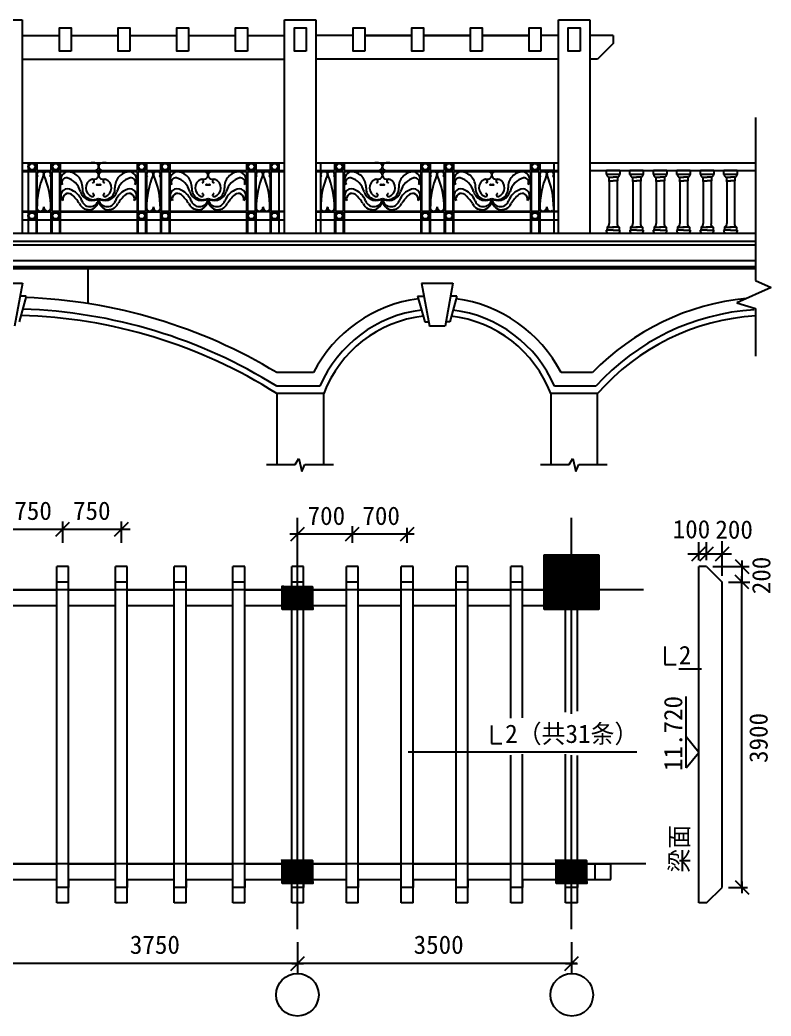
# Model space of a CAD drawing. Header units: metres. Extents: x -9 to 27016, y 314 to 15244.
# Drawn here: x 17420 to 27016, y 1440 to 14168 of the extents above; entities that cross this region are included whole.
import ezdxf

# ---------------------------------------------------------------- set-up
doc = ezdxf.new("R2010")
doc.units = ezdxf.units.M
for name, color, linetype in [('AXIS', 3, 'Continuous'), ('DOTE', 1, 'Continuous'), ('PUB_DIM', 3, 'Continuous'), ('TEXT', 4, 'Continuous'), ('填充', 6, 'Continuous'), ('家具', 253, 'Continuous'), ('柱', 7, 'Continuous'), ('框架梁', 4, 'Continuous'), ('水平标注', 7, 'Continuous')]:
    doc.layers.add(name, color=color, linetype=linetype)

# ---------------------------------------------------------------- blocks, each defined once
blk = doc.blocks.new('_DIMX')
blk.add_line((-150, 0), (150, 0))
at = {"color": 6}
blk.add_lwpolyline([(-175.19, -175.93), (176.74, 177.72)], dxfattribs=at)

msp = doc.modelspace()

# ---------------------------------------------------------------- hatches: boundary and pattern name
at = {"layer": '填充'}
h = msp.add_hatch(dxfattribs=at)
h.set_pattern_fill('AR-B816', scale=30)
h.paths.add_polyline_path([(17005.6, 10620.49), (17000.66, 10638.55), (17079.82, 10638.55), (17049.35, 10804.62), (17451.32, 10804.62), (17420.85, 10638.55), (17500, 10638.55), (17495.07, 10620.49, -0.13), (20700.33, 9661.23), (21168.49, 9661.23, -0.24), (22509.58, 10605.93), (22500.66, 10638.55), (22579.82, 10638.55), (22549.35, 10804.62), (22750.33, 10804.62), (22750.33, 10992.26), (0.33, 10992.26), (0.33, 10804.62), (201.32, 10804.62), (170.85, 10638.55), (250, 10638.55), (243, 10612.91, -0.18), (2267.13, 9661.23), (2668.49, 9661.23, -0.24), (4009.58, 10605.93), (4000.66, 10638.55), (4079.82, 10638.55), (4049.35, 10804.62), (4451.32, 10804.62), (4420.85, 10638.55), (4500, 10638.55), (4491.09, 10605.93, -0.24), (5832.18, 9661.23), (6300.33, 9661.23, -0.13), (9505.6, 10620.49), (9500.66, 10638.55), (9579.82, 10638.55), (9549.35, 10804.62), (9951.32, 10804.62), (9920.85, 10638.55), (10000, 10638.55), (9995.07, 10620.49, -0.13), (13200.33, 9661.23), (13800.33, 9661.23, -0.13)])
h = msp.add_hatch(dxfattribs=at)
h.set_pattern_fill('AR-B816', scale=30)
h.paths.add_polyline_path([(22750.33, 10992.26), (22750.33, 10804.62), (22951.32, 10804.62), (22920.85, 10638.55), (23000, 10638.55), (22991.09, 10605.93, -0.24), (24332.18, 9661.23), (24733.54, 9661.23, -0.18), (26698.81, 10607.82), (27015.87, 10750.76), (26815.33, 10836.72), (26815.33, 10992.26)])
at = {"layer": '柱'}
h = msp.add_hatch(dxfattribs=at)
h.set_pattern_fill('SOLID')
h.paths.add_polyline_path([(24466.6, 7334.73), (24116.6, 7334.73), (24116.6, 6884.73), (24466.6, 6884.73)])
h.paths.add_polyline_path([(24466.6, 6884.73), (24116.6, 6884.73), (24116.6, 6634.73), (24466.6, 6634.73)])
h.paths.add_polyline_path([(24816.6, 6884.73), (24466.6, 6884.73), (24466.6, 6634.73), (24816.6, 6634.73)])
h.paths.add_polyline_path([(24816.6, 7334.73), (24466.6, 7334.73), (24466.6, 6884.73), (24816.6, 6884.73)])
h = msp.add_hatch(dxfattribs=at)
h.set_pattern_fill('SOLID')
h.paths.add_polyline_path([(20766.6, 6934.73), (20766.6, 6634.73), (21166.6, 6634.73), (21166.6, 6934.73)])
h = msp.add_hatch(dxfattribs=at)
h.set_pattern_fill('SOLID')
h.paths.add_polyline_path([(20766.6, 3434.83), (20766.6, 3134.83), (21166.6, 3134.83), (21166.6, 3434.83)])
h = msp.add_hatch(dxfattribs=at)
h.set_pattern_fill('SOLID')
h.paths.add_polyline_path([(24266.6, 3434.92), (24266.6, 3134.92), (24666.6, 3134.92), (24666.6, 3434.92)])

# ---------------------------------------------------------------- linework, layer by layer
for p, q in [((24700.33, 12242.68), (26815.33, 12242.68)), ((24800.33, 12342.68), (26815.33, 12342.68)), ((24912.24, 12194.06), (24912.24, 12242.05)), ((25083.64, 12243.03), (24913.22, 12243.03)), ((25083.64, 12243.03), (25083.64, 12194.06)), ((25212.24, 12194.06), (25212.24, 12242.05)), ((25383.64, 12243.03), (25213.22, 12243.03)), ((25383.64, 12243.03), (25383.64, 12194.06)), ((25512.24, 12194.06), (25512.24, 12242.05)), ((25683.64, 12243.03), (25513.22, 12243.03)), ((25683.64, 12243.03), (25683.64, 12194.06)), ((25812.24, 12194.06), (25812.24, 12242.05)), ((25983.64, 12243.03), (25813.22, 12243.03)), ((25983.64, 12243.03), (25983.64, 12194.06)), ((26112.24, 12194.06), (26112.24, 12242.05)), ((26283.64, 12243.03), (26113.22, 12243.03)), ((26283.64, 12243.03), (26283.64, 12194.06)), ((26412.24, 12194.06), (26412.24, 12242.05)), ((26583.64, 12243.03), (26413.22, 12243.03)), ((26583.64, 12243.03), (26583.64, 12194.06)), ((25083.64, 12194.06), (24912.24, 12194.06)), ((24944.38, 12156.84), (24944.38, 12113.13)), ((24944.38, 12113.13), (25000.21, 12113.13)), ((24944.48, 12156.84), (25000.21, 12156.84)), ((24948.72, 12102.21), (24948.72, 11568.26)), ((25053.17, 12156.84), (24997.45, 12156.84)), ((25053.28, 12113.13), (24997.45, 12113.13)), ((25048.94, 12102.21), (25048.94, 11568.26)), ((25053.28, 12156.84), (25053.28, 12113.13)), ((25383.64, 12194.06), (25212.24, 12194.06)), ((25244.38, 12156.84), (25244.38, 12113.13)), ((25244.38, 12113.13), (25300.21, 12113.13)), ((25244.48, 12156.84), (25300.21, 12156.84)), ((25248.72, 12102.21), (25248.72, 11568.26)), ((25353.17, 12156.84), (25297.45, 12156.84)), ((25353.28, 12113.13), (25297.45, 12113.13)), ((25348.94, 12102.21), (25348.94, 11568.26)), ((25353.28, 12156.84), (25353.28, 12113.13)), ((25683.64, 12194.06), (25512.24, 12194.06)), ((25544.38, 12156.84), (25544.38, 12113.13)), ((25544.38, 12113.13), (25600.21, 12113.13)), ((25544.48, 12156.84), (25600.21, 12156.84)), ((25548.72, 12102.21), (25548.72, 11568.26)), ((25653.17, 12156.84), (25597.45, 12156.84)), ((25653.28, 12113.13), (25597.45, 12113.13)), ((25648.94, 12102.21), (25648.94, 11568.26)), ((25653.28, 12156.84), (25653.28, 12113.13)), ((25983.64, 12194.06), (25812.24, 12194.06)), ((25844.38, 12156.84), (25844.38, 12113.13)), ((25844.38, 12113.13), (25900.21, 12113.13)), ((25844.48, 12156.84), (25900.21, 12156.84)), ((25848.72, 12102.21), (25848.72, 11568.26)), ((25953.17, 12156.84), (25897.45, 12156.84)), ((25953.28, 12113.13), (25897.45, 12113.13)), ((25948.94, 12102.21), (25948.94, 11568.26)), ((25953.28, 12156.84), (25953.28, 12113.13)), ((26283.64, 12194.06), (26112.24, 12194.06)), ((26144.38, 12156.84), (26144.38, 12113.13)), ((26144.38, 12113.13), (26200.21, 12113.13)), ((26144.48, 12156.84), (26200.21, 12156.84)), ((26148.72, 12102.21), (26148.72, 11568.26)), ((26253.17, 12156.84), (26197.45, 12156.84)), ((26253.28, 12113.13), (26197.45, 12113.13)), ((26248.94, 12102.21), (26248.94, 11568.26)), ((26253.28, 12156.84), (26253.28, 12113.13)), ((26583.64, 12194.06), (26412.24, 12194.06)), ((26444.38, 12156.84), (26444.38, 12113.13)), ((26444.38, 12113.13), (26500.21, 12113.13)), ((26444.48, 12156.84), (26500.21, 12156.84)), ((26448.72, 12102.21), (26448.72, 11568.26)), ((26553.17, 12156.84), (26497.45, 12156.84)), ((26553.28, 12113.13), (26497.45, 12113.13)), ((26548.94, 12102.21), (26548.94, 11568.26)), ((26553.28, 12156.84), (26553.28, 12113.13)), ((24997.46, 11481.79), (24909.44, 11481.79)), ((24921.51, 11521.65), (25007.58, 11521.65)), ((24921.52, 11521.65), (24921.52, 11482.29)), ((25074.77, 11521.65), (24988.7, 11521.65)), ((24998.83, 11481.79), (25086.84, 11481.79)), ((25074.77, 11521.65), (25074.77, 11482.29)), ((25297.46, 11481.79), (25209.44, 11481.79)), ((25221.51, 11521.65), (25307.58, 11521.65)), ((25221.52, 11521.65), (25221.52, 11482.29)), ((25374.77, 11521.65), (25288.7, 11521.65)), ((25298.83, 11481.79), (25386.84, 11481.79)), ((25374.77, 11521.65), (25374.77, 11482.29)), ((25597.46, 11481.79), (25509.44, 11481.79)), ((25521.51, 11521.65), (25607.58, 11521.65)), ((25521.52, 11521.65), (25521.52, 11482.29)), ((25674.77, 11521.65), (25588.7, 11521.65)), ((25598.83, 11481.79), (25686.84, 11481.79)), ((25674.77, 11521.65), (25674.77, 11482.29)), ((25897.46, 11481.79), (25809.44, 11481.79)), ((25821.51, 11521.65), (25907.58, 11521.65)), ((25821.52, 11521.65), (25821.52, 11482.29)), ((25974.77, 11521.65), (25888.7, 11521.65)), ((25898.83, 11481.79), (25986.84, 11481.79)), ((25974.77, 11521.65), (25974.77, 11482.29)), ((26197.46, 11481.79), (26109.44, 11481.79)), ((26121.51, 11521.65), (26207.58, 11521.65)), ((26121.52, 11521.65), (26121.52, 11482.29)), ((26274.77, 11521.65), (26188.7, 11521.65)), ((26198.83, 11481.79), (26286.84, 11481.79)), ((26274.77, 11521.65), (26274.77, 11482.29)), ((26497.46, 11481.79), (26409.44, 11481.79)), ((26421.51, 11521.65), (26507.58, 11521.65)), ((26421.52, 11521.65), (26421.52, 11482.29)), ((26574.77, 11521.65), (26488.7, 11521.65)), ((26498.83, 11481.79), (26586.84, 11481.79)), ((26574.77, 11521.65), (26574.77, 11482.29)), ((273.42, 11442.68), (24800.33, 11442.68)), ((273.42, 11342.68), (26815.33, 11342.68)), ((22734.76, 11442.68), (26815.33, 11442.68)), ((273.42, 11292.68), (26815.33, 11292.68)), ((273.42, 11092.68), (26815.33, 11092.68)), ((434.48, 11017.68), (26815.33, 11017.68)), ((17049.35, 10804.62), (17451.32, 10804.62)), ((17451.32, 10804.62), (17350.33, 10254.22)), ((22549.35, 10804.62), (22650.33, 10254.22)), ((22549.35, 10804.62), (22951.32, 10804.62)), ((22951.32, 10804.62), (22850.33, 10254.22)), ((17500, 10638.55), (17409.87, 10308.78)), ((17500, 10638.55), (17422.61, 10638.55)), ((22500.66, 10638.55), (22590.8, 10308.78)), ((22500.66, 10638.55), (22578.05, 10638.55)), ((23000, 10638.55), (22909.87, 10308.78)), ((23000, 10638.55), (22922.61, 10638.55)), ((22590.8, 10308.78), (22642.19, 10308.78)), ((22850.33, 10254.22), (22650.33, 10254.22)), ((22909.87, 10308.78), (22858.48, 10308.78)), ((21168.49, 9661.23), (20700.33, 9661.23)), ((24733.54, 9661.23), (24332.18, 9661.23)), ((21251.92, 9487.47), (20700.33, 9487.47)), ((24776.25, 9487.47), (24248.75, 9487.47)), ((21300.33, 9394.28), (20700.33, 9394.28)), ((24800.33, 9394.28), (24200.33, 9394.28)), ((25657.24, 6163.62), (25657.24, 5931.28)), ((25657.37, 6163.47), (25657.37, 5931.28)), ((25657.37, 5931.28), (25801.28, 5931.28)), ((25930.41, 4609.83), (25930.41, 5521.87)), ((23444.38, 5152.04), (23444.38, 4922.04)), ((26092.06, 4809.51), (25930.41, 5009.2)), ((23444.38, 4922.04), (23574.38, 4922.04)), ((25930.41, 4609.83), (26092.06, 4809.51))]:
    msp.add_line(p, q)
for centre, radius, start, end in [((24953.64, 12192.4), 36.73, 177.42, 255.55), ((24935.25, 12103.19), 13.5, 355.87, 47.35), ((25062.41, 12103.19), 13.5, 132.65, 184.13), ((25044.01, 12192.4), 36.73, 284.45, 2.58), ((25253.64, 12192.4), 36.73, 177.42, 255.55), ((25235.25, 12103.19), 13.5, 355.87, 47.35), ((25362.41, 12103.19), 13.5, 132.65, 184.13), ((25344.01, 12192.4), 36.73, 284.45, 2.58), ((25553.64, 12192.4), 36.73, 177.42, 255.55), ((25535.25, 12103.19), 13.5, 355.87, 47.35), ((25662.41, 12103.19), 13.5, 132.65, 184.13), ((25644.01, 12192.4), 36.73, 284.45, 2.58), ((25853.64, 12192.4), 36.73, 177.42, 255.55), ((25835.25, 12103.19), 13.5, 355.87, 47.35), ((25962.41, 12103.19), 13.5, 132.65, 184.13), ((25944.01, 12192.4), 36.73, 284.45, 2.58), ((26153.64, 12192.4), 36.73, 177.42, 255.55), ((26135.25, 12103.19), 13.5, 355.87, 47.35), ((26262.41, 12103.19), 13.5, 132.65, 184.13), ((26244.01, 12192.4), 36.73, 284.45, 2.58), ((26453.64, 12192.4), 36.73, 177.42, 255.55), ((26435.25, 12103.19), 13.5, 355.87, 47.35), ((26562.41, 12103.19), 13.5, 132.65, 184.13), ((26544.01, 12192.4), 36.73, 284.45, 2.58), ((24967.9, 11483), 58.48, 181.21, 223.59), ((24907.78, 11561.04), 41.67, 289.52, 9.8), ((25086.36, 11558.44), 38.52, 166.1, 252.19), ((25025.47, 11484.1), 61.42, 317.6, 357.82), ((25267.9, 11483), 58.48, 181.21, 223.59), ((25207.78, 11561.04), 41.67, 289.52, 9.8), ((25386.36, 11558.44), 38.52, 166.1, 252.19), ((25325.47, 11484.1), 61.42, 317.6, 357.82), ((25567.9, 11483), 58.48, 181.21, 223.59), ((25507.78, 11561.04), 41.67, 289.52, 9.8), ((25686.36, 11558.44), 38.52, 166.1, 252.19), ((25625.47, 11484.1), 61.42, 317.6, 357.82), ((25867.9, 11483), 58.48, 181.21, 223.59), ((25807.78, 11561.04), 41.67, 289.52, 9.8), ((25986.36, 11558.44), 38.52, 166.1, 252.19), ((25925.47, 11484.1), 61.42, 317.6, 357.82), ((26167.9, 11483), 58.48, 181.21, 223.59), ((26107.78, 11561.04), 41.67, 289.52, 9.8), ((26286.36, 11558.44), 38.52, 166.1, 252.19), ((26225.47, 11484.1), 61.42, 317.6, 357.82), ((26467.9, 11483), 58.48, 181.21, 223.59), ((26407.78, 11561.04), 41.67, 289.52, 9.8), ((26586.36, 11558.44), 38.52, 166.1, 252.19), ((26525.47, 11484.1), 61.42, 317.6, 357.82), ((17257.12, 3990.75), 6634.01, 58.73, 87.94), ((22750.33, 8839.9), 1782.36, 97.76, 152.56), ((22750.33, 8839.9), 1782.36, 27.44, 82.24), ((27000.33, 7468.38), 3153.88, 95.49, 135.95), ((17255.3, 3970.46), 6504.29, 58.02, 88.25), ((22750.33, 8839.9), 1632.36, 97.07, 156.63), ((22750.33, 8839.9), 1632.36, 23.37, 82.93), ((27000.33, 7468.38), 3003.88, 93.86, 137.77), ((17254.35, 3959.8), 6434.93, 57.62, 88.41), ((22750.33, 8839.9), 1552.36, 96.64, 159.08), ((22750.33, 8839.9), 1552.36, 20.92, 83.36), ((27000.33, 7468.38), 2923.88, 93.55, 138.8)]:
    msp.add_arc(centre, radius, start, end)
at = {"layer": 'AXIS'}
for p, q in [((26815.33, 12919.83), (26815.33, 10836.72)), ((21260.31, 12342.68), (21260.31, 11442.68)), ((24240.33, 12342.68), (24240.33, 11442.68)), ((26815.33, 10836.72), (27015.87, 10750.76)), ((27015.87, 10750.76), (26580.2, 10554.34)), ((26580.2, 10554.34), (26815.33, 10480.02)), ((26815.33, 10480.02), (26815.33, 9869.62)), ((17097.1, 7661.08), (17966.1, 7661.08)), ((17966.6, 7484.73), (17966.6, 7761.08)), ((17966.6, 7484.73), (17966.6, 7761.08)), ((17967.1, 7661.08), (18826.1, 7661.08)), ((18716.6, 7484.73), (18716.6, 7761.08)), ((21666.6, 7484.73), (21666.6, 7699.68)), ((21666.6, 7484.73), (21666.6, 7699.68)), ((22366.6, 7484.73), (22366.6, 7679.68)), ((20867.1, 7599.68), (21666.1, 7599.68)), ((20966.6, 7484.73), (20966.6, 7599.68)), ((21667.1, 7599.68), (22456.1, 7599.68)), ((26092.02, 7264.73), (26092.02, 7496.07)), ((26192.02, 7264.73), (26192.02, 7496.07)), ((26392.02, 7064.73), (26392.02, 7506.07)), ((25952.02, 7346.07), (26192.02, 7346.07)), ((26091.72, 7346.07), (26091.42, 7346.07)), ((26191.72, 7346.07), (26191.42, 7346.07)), ((26192.02, 7264.73), (26192.02, 7346.07)), ((26192.02, 7346.07), (26512.02, 7346.07)), ((26192.32, 7346.07), (26192.62, 7346.07)), ((26392.32, 7346.07), (26392.62, 7346.07)), ((26272.02, 7184.73), (26734.22, 7184.73)), ((26644.22, 7185.03), (26644.22, 7185.33)), ((26644.22, 7184.73), (26644.22, 6984.73)), ((26472.02, 6984.73), (26644.22, 6984.73)), ((26472.02, 6984.73), (26744.22, 6984.73)), ((26644.22, 6984.43), (26644.22, 6984.13)), ((26644.22, 3085.03), (26644.22, 6984.43)), ((22378.51, 4817.75), (25300.25, 4817.75)), ((26472.02, 3084.73), (26714.22, 3084.73)), ((20966.6, 2382.61), (20966.6, 1987.9)), ((24466.6, 2382.61), (24466.6, 1987.9)), ((20966.6, 2250.1), (20966.6, 2112.18)), ((20966.1, 2112.18), (17217.1, 2112.18)), ((20966.6, 2082.61), (20966.6, 2112.18)), ((24536.1, 2112.18), (20967.1, 2112.18)), ((24466.6, 2082.61), (24466.6, 2112.18))]:
    msp.add_line(p, q, dxfattribs=at)
for centre in [(20964.18, 1711.97), (24469.8, 1711.83)]:
    msp.add_circle(centre, 272.02, dxfattribs=at)
at = {"layer": 'DOTE'}
for p, q in [((20966.6, 2550.1), (20966.6, 7805.39)), ((24466.6, 5300.25), (24466.6, 7805.39)), ((24466.6, 5341.14), (24466.6, 7805.39)), ((25385.36, 6884.73), (2782.65, 6884.73)), ((22818.36, 6884.73), (19702.56, 6884.73)), ((21741.6, 6884.73), (22291.6, 6884.73)), ((21741.6, 6884.73), (22291.6, 6884.73)), ((24466.6, 2581.3), (24466.6, 4773.24)), ((24466.6, 2550.1), (24466.6, 4768.69)), ((25415.12, 3384.73), (2019.59, 3384.73))]:
    msp.add_line(p, q, dxfattribs=at)
at = {"layer": '填充'}
msp.add_line((24700.33, 12342.68), (26815.33, 12342.68), dxfattribs=at)
at = {"layer": '家具'}
for p, q in [((17450.33, 12342.68), (20800.33, 12342.68)), ((17450.33, 12242.68), (17625.33, 12242.68)), ((17450.33, 12232.68), (17625.33, 12232.68)), ((17525.33, 12342.68), (17525.33, 11442.68)), ((17625.33, 12342.68), (17625.33, 12242.68)), ((17625.33, 12232.68), (17625.33, 11724.73)), ((17635.33, 12342.68), (17635.33, 12242.68)), ((17635.33, 12242.68), (17815.33, 12242.68)), ((17635.33, 12232.68), (17635.33, 11724.73)), ((17635.33, 12232.68), (17815.33, 12232.68)), ((17635.33, 12232.68), (17635.33, 11442.68)), ((17815.33, 12342.68), (17815.33, 12242.68)), ((17815.33, 12232.68), (17815.33, 11724.73)), ((17825.33, 12342.68), (17825.33, 12242.68)), ((17825.33, 12242.68), (17925.33, 12242.68)), ((17825.33, 12232.68), (17925.33, 12232.68)), ((17825.33, 12232.68), (17825.33, 11724.73)), ((17925.33, 12342.68), (17925.33, 12242.68)), ((17925.33, 12232.68), (17925.33, 11724.73)), ((17935.33, 12342.68), (17935.33, 12242.68)), ((17935.33, 12242.68), (18915.36, 12242.68)), ((17935.33, 12232.68), (18915.36, 12232.68)), ((17935.33, 12232.68), (17935.33, 11724.73)), ((18915.36, 12340.3), (18915.36, 12242.68)), ((18915.36, 12232.68), (18915.36, 11724.73)), ((18925.36, 12340.3), (18925.36, 12242.68)), ((18925.36, 12242.68), (19025.36, 12242.68)), ((18925.36, 12242.68), (19025.36, 12242.68)), ((18925.36, 12232.68), (19025.36, 12232.68)), ((18925.36, 12232.68), (18925.36, 11724.73)), ((18925.36, 12232.68), (19025.36, 12232.68)), ((19025.36, 12342.68), (19025.36, 12242.68)), ((19025.36, 12232.68), (19025.36, 11724.73)), ((19035.36, 12342.68), (19035.36, 12242.68)), ((19035.36, 12242.68), (19215.36, 12242.68)), ((19035.36, 12242.68), (19215.36, 12242.68)), ((19035.36, 12232.68), (19035.36, 11724.73)), ((19035.36, 12232.68), (19215.36, 12232.68)), ((19035.36, 12232.68), (19215.36, 12232.68)), ((19215.36, 12342.68), (19215.36, 12242.68)), ((19215.36, 12232.68), (19215.36, 11724.73)), ((19225.36, 12342.68), (19225.36, 12242.68)), ((19225.36, 12242.68), (19325.36, 12242.68)), ((19225.36, 12242.68), (19325.36, 12242.68)), ((19225.36, 12232.68), (19325.36, 12232.68)), ((19225.36, 12232.68), (19225.36, 11724.73)), ((19225.36, 12232.68), (19325.36, 12232.68)), ((19325.36, 12342.68), (19325.36, 12242.68)), ((19325.36, 12340.3), (19325.36, 12242.68)), ((19325.36, 12232.68), (19325.36, 11724.73)), ((19325.36, 12232.68), (19325.36, 11724.73)), ((19335.36, 12342.68), (19335.36, 12242.68)), ((19335.36, 12242.68), (20315.36, 12242.68)), ((19335.36, 12232.68), (20315.36, 12232.68)), ((19335.36, 12232.68), (19335.36, 11724.73)), ((20315.36, 12342.68), (20315.36, 12242.68)), ((20315.36, 12232.68), (20315.36, 11724.73)), ((20325.36, 12342.68), (20325.36, 12242.68)), ((20425.36, 12242.68), (20325.36, 12242.68)), ((20325.36, 12242.68), (20425.36, 12242.68)), ((20425.36, 12232.68), (20325.36, 12232.68)), ((20325.36, 12232.68), (20325.36, 11724.73)), ((20325.36, 12232.68), (20425.36, 12232.68)), ((20425.36, 12342.68), (20425.36, 12242.68)), ((20425.36, 12232.68), (20425.36, 11724.73)), ((20435.36, 12342.68), (20435.36, 12242.68)), ((20615.36, 12242.68), (20435.36, 12242.68)), ((20435.36, 12242.68), (20615.36, 12242.68)), ((20615.36, 12232.68), (20435.36, 12232.68)), ((20435.36, 12232.68), (20615.36, 12232.68)), ((20435.36, 12232.68), (20435.36, 11724.73)), ((20615.36, 12342.68), (20615.36, 12242.68)), ((20615.36, 12232.68), (20615.36, 11724.73)), ((20625.36, 12342.68), (20625.36, 12242.68)), ((20725.36, 12242.68), (20625.36, 12242.68)), ((20625.36, 12242.68), (20800.33, 12242.68)), ((20725.36, 12232.68), (20625.36, 12232.68)), ((20625.36, 12232.68), (20800.33, 12232.68)), ((20625.36, 12232.68), (20625.36, 11724.73)), ((20725.36, 12342.68), (20725.36, 11442.68)), ((21200.33, 12342.68), (24300.33, 12342.68)), ((21200.33, 12242.68), (21440.31, 12242.68)), ((21200.33, 12232.68), (21440.31, 12232.68)), ((21440.31, 12342.68), (21440.31, 12242.68)), ((21440.31, 12232.68), (21440.31, 11724.73)), ((21450.31, 12342.68), (21450.31, 12242.68)), ((21450.31, 12242.68), (21550.31, 12242.68)), ((21450.31, 12232.68), (21450.31, 11724.73)), ((21450.31, 12232.68), (21550.31, 12232.68)), ((21550.31, 12342.68), (21550.31, 12242.68)), ((21550.31, 12232.68), (21550.31, 11724.73)), ((21560.31, 12342.68), (21560.31, 12242.68)), ((21560.31, 12242.68), (22540.33, 12242.68)), ((21560.31, 12232.68), (22540.33, 12232.68)), ((21560.31, 12232.68), (21560.31, 11724.73)), ((22540.33, 12340.3), (22540.33, 12242.68)), ((22540.33, 12232.68), (22540.33, 11724.73)), ((22550.33, 12340.3), (22550.33, 12242.68)), ((22550.33, 12242.68), (22650.33, 12242.68)), ((22550.33, 12242.68), (22650.33, 12242.68)), ((22550.33, 12232.68), (22650.33, 12232.68)), ((22550.33, 12232.68), (22550.33, 11724.73)), ((22550.33, 12232.68), (22650.33, 12232.68)), ((22650.33, 12342.68), (22650.33, 12242.68)), ((22650.33, 12232.68), (22650.33, 11724.73)), ((22660.33, 12342.68), (22660.33, 12242.68)), ((22660.33, 12242.68), (22840.33, 12242.68)), ((22660.33, 12242.68), (22840.33, 12242.68)), ((22660.33, 12232.68), (22840.33, 12232.68)), ((22660.33, 12232.68), (22840.33, 12232.68)), ((22660.33, 12232.68), (22660.33, 11724.73)), ((22840.33, 12342.68), (22840.33, 12242.68)), ((22840.33, 12232.68), (22840.33, 11724.73)), ((22850.33, 12342.68), (22850.33, 12242.68)), ((22850.33, 12242.68), (22950.33, 12242.68)), ((22850.33, 12242.68), (22950.33, 12242.68)), ((22850.33, 12232.68), (22950.33, 12232.68)), ((22850.33, 12232.68), (22850.33, 11724.73)), ((22850.33, 12232.68), (22950.33, 12232.68)), ((22950.33, 12342.68), (22950.33, 12242.68)), ((22950.33, 12340.3), (22950.33, 12242.68)), ((22950.33, 12232.68), (22950.33, 11724.73)), ((22950.33, 12232.68), (22950.33, 11724.73)), ((22960.33, 12342.68), (22960.33, 12242.68)), ((22960.33, 12242.68), (23940.33, 12242.68)), ((22960.33, 12232.68), (23940.33, 12232.68)), ((22960.33, 12232.68), (22960.33, 11724.73)), ((23940.33, 12342.68), (23940.33, 12242.68)), ((23940.33, 12232.68), (23940.33, 11724.73)), ((23950.33, 12342.68), (23950.33, 12242.68)), ((23950.33, 12242.68), (24050.33, 12242.68)), ((24050.33, 12242.68), (23950.33, 12242.68)), ((23950.33, 12232.68), (24050.33, 12232.68)), ((23950.33, 12232.68), (23950.33, 11724.73)), ((24050.33, 12232.68), (23950.33, 12232.68)), ((24050.33, 12342.68), (24050.33, 12242.68)), ((24050.33, 12232.68), (24050.33, 11724.73)), ((24060.33, 12342.68), (24060.33, 12242.68)), ((24060.33, 12242.68), (24300.33, 12242.68)), ((24240.33, 12242.68), (24060.33, 12242.68)), ((24060.33, 12232.68), (24060.33, 11724.73)), ((24060.33, 12232.68), (24300.33, 12232.68)), ((24240.33, 12232.68), (24060.33, 12232.68)), ((17450.33, 11724.73), (17625.33, 11724.73)), ((17450.33, 11714.73), (17625.33, 11714.73)), ((17625.33, 11714.73), (17625.33, 11442.68)), ((17635.33, 11724.73), (17815.33, 11724.73)), ((17635.33, 11714.73), (17815.33, 11714.73)), ((17815.33, 11714.73), (17815.33, 11442.68)), ((17825.33, 11724.73), (17925.33, 11724.73)), ((17825.33, 11724.73), (17925.33, 11724.73)), ((17825.33, 11714.73), (17925.33, 11714.73)), ((17825.33, 11714.73), (17925.33, 11714.73)), ((17825.33, 11714.73), (17825.33, 11442.68)), ((17925.33, 11714.73), (17925.33, 11442.68)), ((17935.33, 11724.73), (18915.36, 11724.73)), ((17935.33, 11714.73), (18915.36, 11714.73)), ((17935.33, 11714.73), (17935.33, 11442.68)), ((18915.36, 11714.73), (18915.36, 11442.68)), ((18925.36, 11724.73), (19025.36, 11724.73)), ((18925.36, 11714.73), (19025.36, 11714.73)), ((18925.36, 11714.73), (19025.36, 11714.73)), ((18925.36, 11714.73), (18925.36, 11442.68)), ((19025.36, 11714.73), (19025.36, 11442.68)), ((19035.36, 11724.73), (19215.36, 11724.73)), ((19035.36, 11714.73), (19215.36, 11714.73)), ((19035.36, 11714.73), (19215.36, 11714.73)), ((19035.36, 11714.73), (19035.36, 11442.68)), ((19215.36, 11714.73), (19215.36, 11442.68)), ((19225.36, 11724.73), (19325.36, 11724.73)), ((19225.36, 11714.73), (19325.36, 11714.73)), ((19225.36, 11714.73), (19325.36, 11714.73)), ((19225.36, 11714.73), (19325.36, 11714.73)), ((19225.36, 11714.73), (19225.36, 11442.68)), ((19325.36, 11714.73), (19325.36, 11612.35)), ((19335.36, 11724.73), (20315.36, 11724.73)), ((19335.36, 11714.73), (20315.36, 11714.73)), ((19335.36, 11714.73), (19335.36, 11442.68)), ((20315.36, 11714.73), (20315.36, 11442.68)), ((20325.36, 11724.73), (20425.36, 11724.73)), ((20325.36, 11714.73), (20425.36, 11714.73)), ((20425.36, 11714.73), (20325.36, 11714.73)), ((20425.36, 11714.73), (20325.36, 11714.73)), ((20325.36, 11714.73), (20325.36, 11442.68)), ((20425.36, 11714.73), (20425.36, 11442.68)), ((20435.36, 11724.73), (20615.36, 11724.73)), ((20615.36, 11714.73), (20435.36, 11714.73)), ((20435.36, 11714.73), (20435.36, 11442.68)), ((20615.36, 11714.73), (20615.36, 11714.73)), ((20615.36, 11714.73), (20615.36, 11442.68)), ((20625.36, 11724.73), (20800.33, 11724.73)), ((20625.36, 11714.73), (20725.36, 11714.73)), ((20800.33, 11714.73), (20625.36, 11714.73)), ((20625.36, 11714.73), (20625.36, 11442.68)), ((21200.33, 11724.73), (21440.31, 11724.73)), ((21200.33, 11714.73), (21440.31, 11714.73)), ((21440.31, 11714.73), (21440.31, 11442.68)), ((21450.31, 11724.73), (21550.31, 11724.73)), ((21450.31, 11724.73), (21550.31, 11724.73)), ((21450.31, 11714.73), (21450.31, 11442.68)), ((21450.31, 11714.73), (21550.31, 11714.73)), ((21450.31, 11714.73), (21550.31, 11714.73)), ((21550.31, 11714.73), (21550.31, 11442.68)), ((21560.31, 11724.73), (22540.33, 11724.73)), ((21560.31, 11714.73), (22540.33, 11714.73)), ((21560.31, 11714.73), (21560.31, 11442.68)), ((22540.33, 11714.73), (22540.33, 11442.68)), ((22550.33, 11724.73), (22650.33, 11724.73)), ((22550.33, 11714.73), (22550.33, 11442.68)), ((22550.33, 11714.73), (22650.33, 11714.73)), ((22550.33, 11714.73), (22650.33, 11714.73)), ((22650.33, 11714.73), (22650.33, 11442.68)), ((22660.33, 11724.73), (22840.33, 11724.73)), ((22660.33, 11714.73), (22660.33, 11442.68)), ((22660.33, 11714.73), (22840.33, 11714.73)), ((22660.33, 11714.73), (22840.33, 11714.73)), ((22840.33, 11714.73), (22840.33, 11442.68)), ((22850.33, 11724.73), (22950.33, 11724.73)), ((22850.33, 11714.73), (22850.33, 11442.68)), ((22850.33, 11714.73), (22950.33, 11714.73)), ((22850.33, 11714.73), (22950.33, 11714.73)), ((22850.33, 11714.73), (22950.33, 11714.73)), ((22950.33, 11714.73), (22950.33, 11612.35)), ((22960.33, 11724.73), (23940.33, 11724.73)), ((22960.33, 11714.73), (22960.33, 11442.68)), ((22960.33, 11714.73), (23940.33, 11714.73)), ((23940.33, 11714.73), (23940.33, 11442.68)), ((23950.33, 11724.73), (24050.33, 11724.73)), ((23950.33, 11714.73), (23950.33, 11442.68)), ((24050.33, 11714.73), (23950.33, 11714.73)), ((24050.33, 11714.73), (23950.33, 11714.73)), ((23950.33, 11714.73), (24050.33, 11714.73)), ((24050.33, 11714.73), (24050.33, 11442.68)), ((24060.33, 11724.73), (24300.33, 11724.73)), ((24060.33, 11714.73), (24060.33, 11442.68)), ((24300.33, 11714.73), (24060.33, 11714.73)), ((17450.33, 11614.73), (20800.33, 11614.73)), ((19325.36, 11704.73), (19325.36, 11442.68)), ((21200.33, 11614.73), (24300.33, 11614.73)), ((22950.33, 11704.73), (22950.33, 11442.68))]:
    msp.add_line(p, q, dxfattribs=at)
for centre, radius in [((17575.33, 12292.67), 50), ((17575.33, 12292.67), 40), ((17875.33, 12292.67), 50), ((17875.33, 12292.67), 40), ((18975.36, 12292.67), 50), ((18975.36, 12292.67), 40), ((19275.36, 12292.67), 50), ((19275.36, 12292.67), 40), ((20375.36, 12292.67), 50), ((20375.36, 12292.67), 40), ((20675.36, 12292.67), 50), ((20675.36, 12292.67), 40), ((21500.31, 12292.67), 50), ((21500.31, 12292.67), 40), ((22600.33, 12292.67), 50), ((22600.33, 12292.67), 40), ((22900.33, 12292.67), 50), ((22900.33, 12292.67), 40), ((24000.33, 12292.67), 50), ((24000.33, 12292.67), 40), ((18407.71, 12060.75), 6.44), ((18425.35, 12060.58), 4.12), ((18442.99, 12060.75), 6.44), ((19805.31, 12060.75), 6.44), ((19822.95, 12060.58), 4.12), ((19840.59, 12060.75), 6.44), ((22032.68, 12060.75), 6.44), ((22050.32, 12060.58), 4.12), ((22067.96, 12060.75), 6.44), ((23430.28, 12060.75), 6.44), ((23447.92, 12060.58), 4.12), ((23465.56, 12060.75), 6.44), ((17575.33, 11664.67), 50), ((17875.33, 11664.67), 50), ((18975.36, 11664.7), 50), ((19275.36, 11664.7), 50), ((20375.36, 11664.74), 50), ((20675.36, 11664.74), 50), ((21500.31, 11664.67), 50), ((22600.33, 11664.7), 50), ((22900.33, 11664.7), 50), ((24000.33, 11664.74), 50), ((17575.33, 11664.67), 40), ((17875.33, 11664.67), 40), ((18975.36, 11664.7), 40), ((19275.36, 11664.7), 40), ((20375.36, 11664.74), 40), ((20675.36, 11664.74), 40), ((21500.31, 11664.67), 40), ((22600.33, 11664.7), 40), ((22900.33, 11664.7), 40), ((24000.33, 11664.74), 40)]:
    msp.add_circle(centre, radius, dxfattribs=at)
for centre, radius, start, end in [((17681.58, 12184.27), 47.36, 41.89, 159.73), ((17768.39, 12183.27), 48.36, 21.09, 137.58), ((18043.7, 12126.57), 103.31, 98.62, 218.07), ((18019.75, 12031.22), 197.67, 356.91, 87.55), ((18352.72, 12204.09), 138.87, 73.24, 99.52), ((18369.63, 12303.46), 60.78, 254.76, 326.64), ((18369.63, 12171.98), 60.78, 33.36, 105.24), ((18377, 12291.36), 48.35, 333.83, 70.96), ((18473.69, 12291.36), 48.35, 109.04, 206.17), ((18481.07, 12303.46), 60.78, 213.36, 285.24), ((18481.07, 12171.98), 60.78, 74.76, 146.64), ((18497.98, 12204.09), 138.87, 80.48, 106.76), ((18830.95, 12031.22), 197.67, 92.45, 183.09), ((18807, 12126.57), 103.31, 321.93, 81.38), ((19081.61, 12184.27), 47.36, 41.89, 159.73), ((19168.42, 12183.27), 48.36, 21.09, 137.58), ((19441.3, 12126.57), 103.31, 98.62, 218.07), ((19417.35, 12031.22), 197.67, 356.91, 87.55), ((19767.23, 12171.98), 60.78, 33.36, 105.24), ((19878.67, 12171.98), 60.78, 74.76, 146.64), ((20228.55, 12031.22), 197.67, 92.45, 183.09), ((20204.6, 12126.57), 103.31, 321.93, 81.38), ((20482.31, 12183.27), 48.36, 42.42, 158.91), ((20569.11, 12184.27), 47.36, 20.27, 138.11), ((21306.55, 12184.27), 47.36, 41.89, 159.73), ((21393.36, 12183.27), 48.36, 21.09, 137.58), ((21668.67, 12126.57), 103.31, 98.62, 218.07), ((21644.72, 12031.22), 197.67, 356.91, 87.55), ((21977.69, 12204.09), 138.87, 73.24, 99.52), ((21994.6, 12303.46), 60.78, 254.76, 326.64), ((21994.6, 12171.98), 60.78, 33.36, 105.24), ((22001.97, 12291.36), 48.35, 333.83, 70.96), ((22098.67, 12291.36), 48.35, 109.04, 206.17), ((22106.04, 12303.46), 60.78, 213.36, 285.24), ((22106.04, 12171.98), 60.78, 74.76, 146.64), ((22122.95, 12204.09), 138.87, 80.48, 106.76), ((22455.92, 12031.22), 197.67, 92.45, 183.09), ((22431.97, 12126.57), 103.31, 321.93, 81.38), ((22706.58, 12184.27), 47.36, 41.89, 159.73), ((22793.39, 12183.27), 48.36, 21.09, 137.58), ((23066.27, 12126.57), 103.31, 98.62, 218.07), ((23042.32, 12031.22), 197.67, 356.91, 87.55), ((23392.2, 12171.98), 60.78, 33.36, 105.24), ((23503.64, 12171.98), 60.78, 74.76, 146.64), ((23853.52, 12031.22), 197.67, 92.45, 183.09), ((23829.57, 12126.57), 103.31, 321.93, 81.38), ((24107.28, 12183.27), 48.36, 42.42, 158.91), ((24194.09, 12184.27), 47.36, 20.27, 138.11), ((17666.62, 12193.05), 30.43, 165.5, 238.93), ((18688.46, 11771.65), 1051.27, 156.77, 180.69), ((17694.13, 12196.28), 30, 340.65, 40.81), ((17755.39, 12196.28), 30, 139.19, 199.35), ((16761.1, 11768.83), 1052.35, 359.46, 23.37), ((17784.05, 12193.05), 30.43, 301.07, 14.5), ((18013.04, 12092.25), 58.58, 81.36, 210.11), ((17949.88, 11908.91), 251.76, 15.56, 73.39), ((18376.45, 12022.08), 114.97, 112.54, 250.86), ((18352.72, 12271.35), 138.87, 260.48, 286.76), ((18345.53, 12107.94), 24.22, 277.56, 122.9), ((18377, 12184.08), 48.35, 289.04, 26.17), ((18473.69, 12184.08), 48.35, 153.83, 250.96), ((18497.98, 12271.35), 138.87, 253.24, 279.52), ((18505.17, 12107.94), 24.22, 57.1, 262.44), ((18474.24, 12022.08), 114.97, 289.14, 67.46), ((18900.82, 11908.91), 251.76, 106.61, 164.44), ((18837.66, 12092.25), 58.58, 329.89, 98.64), ((19066.65, 12193.05), 30.43, 165.5, 238.93), ((20088.49, 11771.65), 1051.27, 156.77, 180.69), ((19094.16, 12196.28), 30, 340.65, 40.81), ((19155.42, 12196.28), 30, 139.19, 199.35), ((18156.68, 11767.91), 1056.8, 359.46, 23.32), ((19184.08, 12193.05), 30.43, 301.07, 14.5), ((19410.64, 12092.25), 58.58, 81.36, 210.11), ((19347.48, 11908.91), 251.76, 15.56, 73.39), ((19774.05, 12022.08), 114.97, 112.54, 250.86), ((19750.32, 12271.35), 138.87, 260.48, 286.76), ((19743.13, 12107.94), 24.22, 277.56, 122.9), ((19774.6, 12184.08), 48.35, 289.04, 26.17), ((19871.29, 12184.08), 48.35, 153.83, 250.96), ((19895.58, 12271.35), 138.87, 253.24, 279.52), ((19902.77, 12107.94), 24.22, 57.1, 262.44), ((19871.84, 12022.08), 114.97, 289.14, 67.46), ((20298.42, 11908.91), 251.76, 106.61, 164.44), ((20235.26, 12092.25), 58.58, 329.89, 98.64), ((20466.65, 12193.05), 30.43, 165.5, 238.93), ((21507.07, 11765.23), 1069.83, 156.82, 180.54), ((20495.31, 12196.28), 30, 340.65, 40.81), ((20556.57, 12196.28), 30, 139.19, 199.35), ((19562.8, 11771.77), 1050.71, 359.31, 23.24), ((20584.08, 12193.05), 30.43, 301.07, 14.5), ((21291.59, 12193.05), 30.43, 165.5, 238.93), ((22313.43, 11771.65), 1051.27, 156.77, 180.69), ((21319.1, 12196.28), 30, 340.65, 40.81), ((21380.36, 12196.28), 30, 139.19, 199.35), ((20386.07, 11768.83), 1052.35, 359.46, 23.37), ((21409.02, 12193.05), 30.43, 301.07, 14.5), ((21638.01, 12092.25), 58.58, 81.36, 210.11), ((21574.85, 11908.91), 251.76, 15.56, 73.39), ((22001.42, 12022.08), 114.97, 112.54, 250.86), ((21977.69, 12271.35), 138.87, 260.48, 286.76), ((21970.5, 12107.94), 24.22, 277.56, 122.9), ((22001.97, 12184.08), 48.35, 289.04, 26.17), ((22098.67, 12184.08), 48.35, 153.83, 250.96), ((22122.95, 12271.35), 138.87, 253.24, 279.52), ((22130.14, 12107.94), 24.22, 57.1, 262.44), ((22099.22, 12022.08), 114.97, 289.14, 67.46), ((22525.79, 11908.91), 251.76, 106.61, 164.44), ((22462.63, 12092.25), 58.58, 329.89, 98.64), ((22691.62, 12193.05), 30.43, 165.5, 238.93), ((23713.46, 11771.65), 1051.27, 156.77, 180.69), ((22719.13, 12196.28), 30, 340.65, 40.81), ((22780.39, 12196.28), 30, 139.19, 199.35), ((21781.65, 11767.91), 1056.8, 359.46, 23.32), ((22809.05, 12193.05), 30.43, 301.07, 14.5), ((23035.61, 12092.25), 58.58, 81.36, 210.11), ((22972.45, 11908.91), 251.76, 15.56, 73.39), ((23399.02, 12022.08), 114.97, 112.54, 250.86), ((23375.29, 12271.35), 138.87, 260.48, 286.76), ((23368.1, 12107.94), 24.22, 277.56, 122.9), ((23399.57, 12184.08), 48.35, 289.04, 26.17), ((23496.27, 12184.08), 48.35, 153.83, 250.96), ((23520.55, 12271.35), 138.87, 253.24, 279.52), ((23527.74, 12107.94), 24.22, 57.1, 262.44), ((23496.82, 12022.08), 114.97, 289.14, 67.46), ((23923.39, 11908.91), 251.76, 106.61, 164.44), ((23860.23, 12092.25), 58.58, 329.89, 98.64), ((24091.62, 12193.05), 30.43, 165.5, 238.93), ((25132.04, 11765.23), 1069.83, 156.82, 180.54), ((24120.28, 12196.28), 30, 340.65, 40.81), ((24181.54, 12196.28), 30, 139.19, 199.35), ((23187.78, 11771.77), 1050.71, 359.31, 23.24), ((24209.05, 12193.05), 30.43, 301.07, 14.5), ((18026.29, 11923.81), 84.31, 70.42, 227.68), ((17983.85, 11771.95), 241.85, 19.97, 73.01), ((18340.26, 12014.41), 152.64, 194.41, 303.88), ((18358.17, 12012), 141.3, 176.52, 298.39), ((18492.53, 12012), 141.3, 241.61, 3.48), ((18510.44, 12014.41), 152.64, 236.12, 345.59), ((18866.84, 11771.95), 241.85, 106.99, 160.03), ((18824.41, 11923.81), 84.31, 312.32, 109.58), ((19423.89, 11923.81), 84.31, 70.42, 227.68), ((19381.45, 11771.95), 241.85, 19.97, 73.01), ((19737.86, 12014.41), 152.64, 194.41, 303.88), ((19755.77, 12012), 141.3, 176.52, 298.39), ((19890.13, 12012), 141.3, 241.61, 3.48), ((19908.04, 12014.41), 152.64, 236.12, 345.59), ((20264.44, 11771.95), 241.85, 106.99, 160.03), ((20222.01, 11923.81), 84.31, 312.32, 109.58), ((21651.26, 11923.81), 84.31, 70.42, 227.68), ((21608.83, 11771.95), 241.85, 19.97, 73.01), ((21965.23, 12014.41), 152.64, 194.41, 303.88), ((21983.14, 12012), 141.3, 176.52, 298.39), ((22117.5, 12012), 141.3, 241.61, 3.48), ((22135.41, 12014.41), 152.64, 236.12, 345.59), ((22491.81, 11771.95), 241.85, 106.99, 160.03), ((22449.38, 11923.81), 84.31, 312.32, 109.58), ((23048.86, 11923.81), 84.31, 70.42, 227.68), ((23006.43, 11771.95), 241.85, 19.97, 73.01), ((23362.83, 12014.41), 152.64, 194.41, 303.88), ((23380.74, 12012), 141.3, 176.52, 298.39), ((23515.1, 12012), 141.3, 241.61, 3.48), ((23533.01, 12014.41), 152.64, 236.12, 345.59), ((23889.41, 11771.95), 241.85, 106.99, 160.03), ((23846.98, 11923.81), 84.31, 312.32, 109.58), ((18037.86, 11880.17), 70.85, 53.54, 195.3), ((17676.48, 11491.49), 601.17, 33.2, 47.84), ((18297.7, 11871.56), 128.67, 203.31, 7.2), ((18314.92, 11892.65), 110.54, 200.17, 357.43), ((18347.75, 11930.43), 19.2, 242.05, 93.69), ((18553, 11871.56), 128.67, 172.8, 336.69), ((18535.77, 11892.65), 110.54, 182.57, 339.83), ((18502.94, 11930.43), 19.2, 86.31, 297.95), ((19174.22, 11491.49), 601.17, 132.16, 146.8), ((18812.84, 11880.17), 70.85, 344.7, 126.46), ((19435.46, 11880.17), 70.85, 53.54, 195.3), ((19074.08, 11491.49), 601.17, 33.2, 47.84), ((19695.3, 11871.56), 128.67, 203.31, 7.2), ((19712.52, 11892.65), 110.54, 200.17, 357.43), ((19745.35, 11930.43), 19.2, 242.05, 93.69), ((19950.6, 11871.56), 128.67, 172.8, 336.69), ((19933.37, 11892.65), 110.54, 182.57, 339.83), ((19900.54, 11930.43), 19.2, 86.31, 297.95), ((20571.82, 11491.49), 601.17, 132.16, 146.8), ((20210.44, 11880.17), 70.85, 344.7, 126.46), ((21662.83, 11880.17), 70.85, 53.54, 195.3), ((21301.45, 11491.49), 601.17, 33.2, 47.84), ((21922.67, 11871.56), 128.67, 203.31, 7.2), ((21939.89, 11892.65), 110.54, 200.17, 357.43), ((21972.73, 11930.43), 19.2, 242.05, 93.69), ((22177.97, 11871.56), 128.67, 172.8, 336.69), ((22160.75, 11892.65), 110.54, 182.57, 339.83), ((22127.91, 11930.43), 19.2, 86.31, 297.95), ((22799.19, 11491.49), 601.17, 132.16, 146.8), ((22437.81, 11880.17), 70.85, 344.7, 126.46), ((23060.43, 11880.17), 70.85, 53.54, 195.3), ((22699.05, 11491.49), 601.17, 33.2, 47.84), ((23320.27, 11871.56), 128.67, 203.31, 7.2), ((23337.49, 11892.65), 110.54, 200.17, 357.43), ((23370.33, 11930.43), 19.2, 242.05, 93.69), ((23575.57, 11871.56), 128.67, 172.8, 336.69), ((23558.35, 11892.65), 110.54, 182.57, 339.83), ((23525.51, 11930.43), 19.2, 86.31, 297.95), ((24196.79, 11491.49), 601.17, 132.16, 146.8), ((23835.41, 11880.17), 70.85, 344.7, 126.46), ((17667.26, 11759.38), 30, 180.87, 228.21), ((17678.53, 11771.58), 46.61, 227.88, 11.97), ((17772.12, 11771.79), 46.78, 168.04, 311.97), ((17783.41, 11759.38), 30, 311.79, 359.13), ((19067.29, 11759.38), 30, 180.87, 228.21), ((19078.55, 11771.58), 46.61, 227.88, 11.97), ((19172.15, 11771.79), 46.78, 168.04, 311.97), ((19185.45, 11758.46), 27.98, 309.96, 359), ((20460.67, 11755.77), 23.39, 181.39, 235.12), ((20478.58, 11771.36), 46.78, 228.03, 11.96), ((20572.17, 11771.16), 46.61, 168.03, 312.12), ((20582.24, 11759.49), 31.2, 312.78, 359.19), ((21292.23, 11759.38), 30, 180.87, 228.21), ((21303.5, 11771.58), 46.61, 227.88, 11.97), ((21397.09, 11771.79), 46.78, 168.04, 311.97), ((21408.38, 11759.38), 30, 311.79, 359.13), ((22692.26, 11759.38), 30, 180.87, 228.21), ((22703.53, 11771.58), 46.61, 227.88, 11.97), ((22797.12, 11771.79), 46.78, 168.04, 311.97), ((22810.43, 11758.46), 27.98, 309.96, 359), ((24085.64, 11755.77), 23.39, 181.39, 235.12), ((24103.55, 11771.36), 46.78, 228.03, 11.96), ((24197.14, 11771.16), 46.61, 168.03, 312.12)]:
    msp.add_arc(centre, radius, start, end, dxfattribs=at)
at = {"layer": '柱'}
for p, q in [((17050.33, 14167.68), (17450.33, 14167.68)), ((17450.33, 14167.68), (17450.33, 11442.68)), ((20800.33, 14167.68), (21200.33, 14167.68)), ((20800.33, 11442.68), (20800.33, 14167.68)), ((21200.33, 14167.68), (21200.33, 11442.68)), ((24300.33, 11442.68), (24300.33, 14167.68)), ((24300.33, 14167.68), (24700.33, 14167.68)), ((24300.33, 14167.68), (24700.33, 14167.68)), ((24300.33, 11442.68), (24300.33, 14167.68)), ((24700.33, 14167.68), (24700.33, 11442.68)), ((24700.33, 14167.68), (24700.33, 11442.68)), ((17450.33, 13967.68), (17925.33, 13967.68)), ((18075.33, 13967.68), (18675.33, 13967.68)), ((18825.33, 13967.68), (19425.33, 13967.68)), ((19575.33, 13967.68), (20175.33, 13967.68)), ((20325.33, 13967.68), (20800.33, 13967.68)), ((21675.33, 13967.68), (21200.33, 13967.68)), ((21825.33, 13967.68), (22425.33, 13967.68)), ((22425.33, 13967.68), (21825.33, 13967.68)), ((22575.33, 13967.68), (23175.33, 13967.68)), ((23175.33, 13967.68), (22575.33, 13967.68)), ((23325.33, 13967.68), (23925.33, 13967.68)), ((23925.33, 13967.68), (23325.33, 13967.68)), ((24300.33, 13967.68), (24075.33, 13967.68)), ((25000.33, 13967.68), (24700.33, 13967.68)), ((25000.33, 13967.68), (25000.33, 13867.68)), ((25000.33, 13867.68), (24800.33, 13667.68)), ((17450.33, 13667.68), (20800.33, 13667.68)), ((24300.33, 13667.68), (21200.33, 13667.68)), ((24800.33, 13667.68), (24700.33, 13667.68)), ((455.11, 10992.26), (24800.33, 10992.26)), ((22734.76, 10992.26), (26815.33, 10992.26)), ((20700.33, 9394.28), (20700.33, 8485.37)), ((21300.33, 8485.37), (21300.33, 9394.28)), ((24200.33, 9394.28), (24200.33, 8485.37)), ((24800.33, 8485.37), (24800.33, 9394.28)), ((20935.21, 8485.37), (20983.05, 8565.85)), ((20983.05, 8565.85), (21022.92, 8398.55)), ((24435.21, 8485.37), (24483.05, 8565.85)), ((24483.05, 8565.85), (24522.92, 8398.55)), ((20571.55, 8485.37), (20935.21, 8485.37)), ((21022.92, 8398.55), (21058.98, 8485.37)), ((21058.98, 8485.37), (21423.81, 8485.37)), ((24071.55, 8485.37), (24435.21, 8485.37)), ((24522.92, 8398.55), (24558.98, 8485.37)), ((24558.98, 8485.37), (24923.81, 8485.37)), ((24116.6, 7334.73), (24816.6, 7334.73)), ((24116.6, 6634.73), (24116.6, 7334.73)), ((24816.6, 7334.73), (24816.6, 6634.73)), ((24816.6, 6634.73), (24116.6, 6634.73)), ((18041.6, 3184.73), (18041.6, 3084.73)), ((18791.6, 3184.73), (18791.6, 3084.73)), ((19541.6, 3184.73), (19541.6, 3084.73)), ((20291.6, 3184.73), (20291.6, 3084.73)), ((21041.6, 3184.73), (21041.6, 3084.73)), ((21741.6, 3184.73), (21741.6, 3084.73)), ((22441.6, 3184.73), (22441.6, 3084.73)), ((23141.6, 3184.73), (23141.6, 3084.73)), ((23841.6, 3184.73), (23841.6, 3084.73)), ((24541.6, 3184.73), (24541.6, 3084.73))]:
    msp.add_line(p, q, dxfattribs=at)
for points in [[(18075.33, 13767.68), (17925.33, 13767.68), (17925.33, 14067.68), (18075.33, 14067.68)], [(18825.33, 13767.68), (18675.33, 13767.68), (18675.33, 14067.68), (18825.33, 14067.68)], [(19575.33, 13767.68), (19425.33, 13767.68), (19425.33, 14067.68), (19575.33, 14067.68)], [(20325.33, 13767.68), (20175.33, 13767.68), (20175.33, 14067.68), (20325.33, 14067.68)], [(21075.33, 13767.68), (20925.33, 13767.68), (20925.33, 14067.68), (21075.33, 14067.68)], [(21825.33, 13767.68), (21675.33, 13767.68), (21675.33, 14067.68), (21825.33, 14067.68)], [(22575.33, 13767.68), (22425.33, 13767.68), (22425.33, 14067.68), (22575.33, 14067.68)], [(23325.33, 13767.68), (23175.33, 13767.68), (23175.33, 14067.68), (23325.33, 14067.68)], [(24075.33, 13767.68), (23925.33, 13767.68), (23925.33, 14067.68), (24075.33, 14067.68)], [(24575.33, 13767.68), (24425.33, 13767.68), (24425.33, 14067.68), (24575.33, 14067.68)], [(24575.33, 13767.68), (24425.33, 13767.68), (24425.33, 14067.68), (24575.33, 14067.68)]]:
    msp.add_lwpolyline(points, close=True, dxfattribs=at)
at = {"layer": '框架梁'}
for p, q in [((17891.6, 2884.73), (17891.6, 7184.73)), ((18041.6, 7184.73), (17891.6, 7184.73)), ((18041.6, 2884.73), (18041.6, 7184.73)), ((18791.6, 7184.73), (18641.6, 7184.73)), ((18641.6, 2884.73), (18641.6, 7184.73)), ((18791.6, 2884.73), (18791.6, 7184.73)), ((19541.6, 7184.73), (19391.6, 7184.73)), ((19391.6, 2884.73), (19391.6, 7184.73)), ((19541.6, 2884.73), (19541.6, 7184.73)), ((20141.6, 2884.73), (20141.6, 7184.73)), ((20291.6, 7184.73), (20141.6, 7184.73)), ((20291.6, 2884.73), (20291.6, 7184.73)), ((21041.6, 7184.73), (20891.6, 7184.73)), ((20891.6, 2884.73), (20891.6, 7184.73)), ((21041.6, 2884.73), (21041.6, 7184.73)), ((21741.6, 7184.73), (21591.6, 7184.73)), ((21591.6, 2884.73), (21591.6, 7184.73)), ((21741.6, 2884.73), (21741.6, 7184.73)), ((22441.6, 7184.73), (22291.6, 7184.73)), ((22291.6, 2884.73), (22291.6, 7184.73)), ((22441.6, 2884.73), (22441.6, 7184.73)), ((22991.6, 2884.73), (22991.6, 7184.73)), ((23141.6, 7184.73), (22991.6, 7184.73)), ((23141.6, 2884.73), (23141.6, 7184.73)), ((23841.6, 7184.73), (23691.6, 7184.73)), ((23691.6, 5245.74), (23691.6, 7184.73)), ((23841.6, 5250.29), (23841.6, 7184.73)), ((24541.6, 7184.73), (24391.6, 7184.73)), ((24391.6, 5322.97), (24391.6, 7184.73)), ((24541.6, 5336.6), (24541.6, 7184.73)), ((26192.02, 7184.73), (26092.02, 7184.73)), ((26092.02, 2884.73), (26092.02, 7184.73)), ((26192.02, 7184.73), (26392.02, 6984.73)), ((16541.6, 6884.73), (17891.6, 6884.73)), ((18041.6, 6984.73), (17891.6, 6984.73)), ((18041.6, 6884.73), (18641.6, 6884.73)), ((18041.6, 6884.73), (18641.6, 6884.73)), ((18791.6, 6984.73), (18641.6, 6984.73)), ((18791.6, 6884.73), (19391.6, 6884.73)), ((18791.6, 6884.73), (19391.6, 6884.73)), ((19541.6, 6984.73), (19391.6, 6984.73)), ((19541.6, 6884.73), (20141.6, 6884.73)), ((19541.6, 6884.73), (20141.6, 6884.73)), ((20291.6, 6984.73), (20141.6, 6984.73)), ((20291.6, 6884.73), (21591.6, 6884.73)), ((21041.6, 6984.73), (20891.6, 6984.73)), ((21741.6, 6984.73), (21591.6, 6984.73)), ((22441.6, 6984.73), (22291.6, 6984.73)), ((22441.6, 6884.73), (22991.6, 6884.73)), ((22441.6, 6884.73), (22991.6, 6884.73)), ((23141.6, 6984.73), (22991.6, 6984.73)), ((23141.6, 6884.73), (23691.6, 6884.73)), ((23141.6, 6884.73), (23691.6, 6884.73)), ((23841.6, 6984.73), (23691.6, 6984.73)), ((23841.6, 6884.73), (24628.75, 6884.73)), ((24541.6, 6984.73), (24391.6, 6984.73)), ((26392.02, 3084.73), (26392.02, 6984.73)), ((16541.6, 6684.73), (17891.6, 6684.73)), ((18041.6, 6684.73), (18641.6, 6684.73)), ((18041.6, 6684.73), (18641.6, 6684.73)), ((18791.6, 6684.73), (19391.6, 6684.73)), ((18791.6, 6684.73), (19391.6, 6684.73)), ((19541.6, 6684.73), (20141.6, 6684.73)), ((19541.6, 6684.73), (20141.6, 6684.73)), ((20291.6, 6684.73), (21591.6, 6684.73)), ((21741.6, 6684.73), (22291.6, 6684.73)), ((21741.6, 6684.73), (22291.6, 6684.73)), ((22441.6, 6684.73), (22991.6, 6684.73)), ((22441.6, 6684.73), (22991.6, 6684.73)), ((23141.6, 6684.73), (23691.6, 6684.73)), ((23141.6, 6684.73), (23691.6, 6684.73)), ((23841.6, 6684.73), (24628.75, 6684.73)), ((23691.6, 2884.73), (23691.6, 4773.25)), ((23841.6, 2884.73), (23841.6, 4786.87)), ((24391.6, 2884.73), (24391.6, 4786.87)), ((24541.6, 2884.73), (24541.6, 4768.69)), ((16541.6, 3384.73), (17891.6, 3384.73)), ((18041.6, 3384.73), (18641.6, 3384.73)), ((18041.6, 3384.73), (18641.6, 3384.73)), ((18791.6, 3384.73), (19391.6, 3384.73)), ((18791.6, 3384.73), (19391.6, 3384.73)), ((19541.6, 3384.73), (20141.6, 3384.73)), ((19541.6, 3384.73), (20141.6, 3384.73)), ((20291.6, 3384.73), (21591.6, 3384.73)), ((21741.6, 3384.73), (22291.6, 3384.73)), ((21741.6, 3384.73), (22291.6, 3384.73)), ((22441.6, 3384.73), (22991.6, 3384.73)), ((22441.6, 3384.73), (22991.6, 3384.73)), ((23141.6, 3384.73), (23691.6, 3384.73)), ((23141.6, 3384.73), (23691.6, 3384.73)), ((23841.6, 3384.73), (24966.6, 3384.73)), ((24766.6, 3184.73), (24766.6, 3384.73)), ((24966.6, 3184.73), (24966.6, 3384.73)), ((16541.6, 3184.73), (17891.6, 3184.73)), ((18041.6, 3184.73), (18641.6, 3184.73)), ((18041.6, 3184.73), (18641.6, 3184.73)), ((18791.6, 3184.73), (19391.6, 3184.73)), ((18791.6, 3184.73), (19391.6, 3184.73)), ((19541.6, 3184.73), (20141.6, 3184.73)), ((19541.6, 3184.73), (20141.6, 3184.73)), ((20291.6, 3184.73), (21591.6, 3184.73)), ((21741.6, 3184.73), (22291.6, 3184.73)), ((21741.6, 3184.73), (22291.6, 3184.73)), ((22441.6, 3184.73), (22991.6, 3184.73)), ((22441.6, 3184.73), (22991.6, 3184.73)), ((23141.6, 3184.73), (23691.6, 3184.73)), ((23141.6, 3184.73), (23691.6, 3184.73)), ((23841.6, 3184.73), (24966.6, 3184.73)), ((18041.6, 3084.73), (17891.6, 3084.73)), ((18791.6, 3084.73), (18641.6, 3084.73)), ((19541.6, 3084.73), (19391.6, 3084.73)), ((20291.6, 3084.73), (20141.6, 3084.73)), ((21041.6, 3084.73), (20891.6, 3084.73)), ((21741.6, 3084.73), (21591.6, 3084.73)), ((22441.6, 3084.73), (22291.6, 3084.73)), ((23141.6, 3084.73), (22991.6, 3084.73)), ((23841.6, 3084.73), (23691.6, 3084.73)), ((24541.6, 3084.73), (24391.6, 3084.73)), ((26192.02, 2884.73), (26392.02, 3084.73)), ((18041.6, 2884.73), (17891.6, 2884.73)), ((18791.6, 2884.73), (18641.6, 2884.73)), ((19541.6, 2884.73), (19391.6, 2884.73)), ((20291.6, 2884.73), (20141.6, 2884.73)), ((21041.6, 2884.73), (20891.6, 2884.73)), ((21741.6, 2884.73), (21591.6, 2884.73)), ((22441.6, 2884.73), (22291.6, 2884.73)), ((23141.6, 2884.73), (22991.6, 2884.73)), ((23841.6, 2884.73), (23691.6, 2884.73)), ((24541.6, 2884.73), (24391.6, 2884.73)), ((26192.02, 2884.73), (26092.02, 2884.73))]:
    msp.add_line(p, q, dxfattribs=at)
at = {"layer": '水平标注'}
msp.add_line((25837.03, 5876.73), (26126.04, 5876.73), dxfattribs=at)

# ---------------------------------------------------------------- block references
at = {"layer": 'AXIS', "xscale": 0.5, "yscale": 0.5, "zscale": 0.5}
for p in [(17965.97, 7661.37), (18717.38, 7661.22), (20966.46, 7599.45), (21667.1, 7599.68), (22367.83, 7599.55), (26091.72, 7346.07), (26192.62, 7346.07), (26392.62, 7346.07), (20966.6, 2112.18), (24466.6, 2112.18)]:
    msp.add_blockref('_DIMX', p, dxfattribs=at)
for p, rotation in [((26644.22, 7184.73), 270), ((26644.22, 6984.73), 90), ((26644.22, 6984.73), 90), ((26644.22, 3084.73), 270)]:
    msp.add_blockref('_DIMX', p, dxfattribs=dict(at, rotation=rotation))

# ---------------------------------------------------------------- texts
for s, p in [('750', (17347.96, 7779.54)), ('750', (18097.96, 7779.54)), ('700', (21094.69, 7715.19)), ('700', (21794.69, 7715.19)), ('100', (25758.95, 7543.57)), ('200', (26304.07, 7538.99)), ('3750', (18824.2, 2234.79)), ('3500', (22449.2, 2234.79))]:
    msp.add_text(s, height=235).set_placement(p)
for s, p in [('200', (27007.36, 6829.79)), ('3900', (26971.87, 4673.42))]:
    msp.add_text(s, height=235, rotation=90).set_placement(p)
at = {"layer": 'PUB_DIM'}
msp.add_text('11.720', height=235, rotation=90, dxfattribs=at).set_placement((25881.79, 4570.56))
at = {"layer": 'TEXT'}
msp.add_text('梁面', height=235, rotation=90, dxfattribs=at).set_placement((25959.16, 3272.08))
at = {"layer": '水平标注'}
for s, p in [('2', (25837.67, 5935.71)), ('2（共31条）', (23619.17, 4929.63))]:
    msp.add_text(s, height=235, dxfattribs=at).set_placement(p)

doc.saveas('drawing.dxf')
